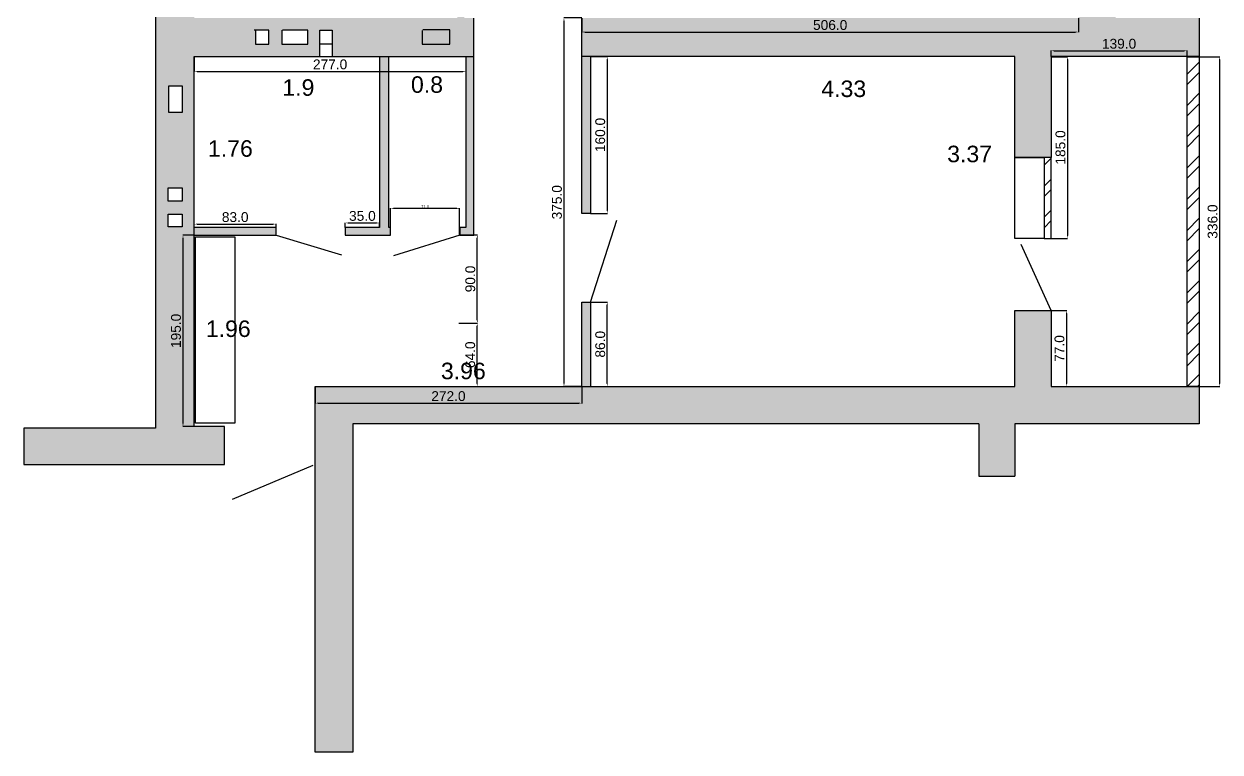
# Model space of a CAD drawing. Header units: millimetres. Extents: x 111 to 3967, y -45 to 1470.
# Drawn here: x 1745 to 2964, y -45 to 697 of the extents above; entities that cross this region are included whole.
import ezdxf

# ---------------------------------------------------------------- set-up
doc = ezdxf.new("R2010")
doc.units = ezdxf.units.MM
doc.header["$MEASUREMENT"] = 0
doc.linetypes.add('HIDDEN', pattern=[9.525, 6.35, -3.175])
doc.layers.get('0').update_dxf_attribs({"lineweight": 30})
doc.layers.get('Defpoints').update_dxf_attribs({"linetype": 'HIDDEN', "lineweight": 30})
doc.layers.add('РАЗМЕРЫ', color=3, linetype='Continuous', lineweight=25)
doc.styles.get("Standard").update_dxf_attribs({"font": 'arial.ttf'})
doc.dimstyles.get("Standard").update_dxf_attribs({"dimtxt": 0.18, "dimasz": 0.18, "dimexe": 0.18, "dimexo": 0.0625, "dimgap": 0.09, "dimtad": 0, "dimtih": 1, "dimtoh": 1, "dimdec": 4, "dimzin": 0, "dimdsep": 46, "dimtxsty": 'Standard', "dimcen": 0.09, "dimadec": 0, "dimazin": 0, "dimtfac": 1, "dimtdec": 4, "dimtofl": 0, "dimtmove": 0, "dimatfit": 3, "dimfxl": 1, "dimtolj": 1, "dimtzin": 0, "dimarcsym": 0})

# ---------------------------------------------------------------- blocks, each defined once
blk = doc.blocks.new('*D41')
at = {"color": 0, "lineweight": -2}
for p, q in [((1918.6, 481.5), (1906.9, 481.5)), ((1907.1, 478.5), (1907.1, 289.7)), ((1918.6, 286.7), (1906.9, 286.7))]:
    blk.add_line(p, q, dxfattribs=at)
at = {"color": 0}
for points in [[(1906.6, 478.5), (1907.6, 478.5), (1907.1, 481.5)], [(1906.6, 289.7), (1907.6, 289.7), (1907.1, 286.7)]]:
    blk.add_solid(points, dxfattribs=at)
at = {"layer": 'Defpoints', "color": 0}
for p in [(1918.6, 481.5), (1907.1, 286.7), (1918.6, 286.7)]:
    blk.add_point(p, dxfattribs=at)
at = {"color": 0, "insert": (1900, 384.1), "char_height": 10, "attachment_point": 5, "rotation": 90}
blk.add_mtext('\\A1;195.0', dxfattribs=at)
blk = doc.blocks.new('*D42')
at = {"color": 0, "lineweight": -2}
for p, q in [((2041.8, 327.5), (2041.8, 310.3)), ((2313.5, 327.5), (2313.5, 310.3)), ((2044.8, 310.5), (2310.5, 310.5))]:
    blk.add_line(p, q, dxfattribs=at)
at = {"color": 0}
for points in [[(2044.8, 311), (2044.8, 310), (2041.8, 310.5)], [(2310.5, 311), (2310.5, 310), (2313.5, 310.5)]]:
    blk.add_solid(points, dxfattribs=at)
at = {"layer": 'Defpoints', "color": 0}
for p in [(2041.8, 327.6), (2313.5, 327.6), (2313.5, 310.5)]:
    blk.add_point(p, dxfattribs=at)
at = {"color": 0, "insert": (2177.6, 317.6), "char_height": 10, "attachment_point": 5}
blk.add_mtext('\\A1;272.0', dxfattribs=at)
blk = doc.blocks.new('*D45')
at = {"color": 0, "lineweight": -2}
for p, q in [((2791.7, 663.6), (2791.7, 669.7)), ((2794.7, 669.5), (2927.3, 669.5)), ((2930.3, 663.6), (2930.3, 669.7))]:
    blk.add_line(p, q, dxfattribs=at)
at = {"color": 0}
for points in [[(2794.7, 670), (2794.7, 669), (2791.7, 669.5)], [(2927.3, 670), (2927.3, 669), (2930.3, 669.5)]]:
    blk.add_solid(points, dxfattribs=at)
at = {"layer": 'Defpoints', "color": 0}
for p in [(2791.7, 663.6), (2930.3, 669.5), (2930.3, 663.6)]:
    blk.add_point(p, dxfattribs=at)
at = {"color": 0, "insert": (2861, 676.6), "char_height": 10, "attachment_point": 5}
blk.add_mtext('\\A1;139.0', dxfattribs=at)
blk = doc.blocks.new('*D46')
at = {"color": 0, "lineweight": -2}
for p, q in [((2930.4, 663.5), (2963.6, 663.5)), ((2963.4, 660.5), (2963.4, 330.6)), ((2930.4, 327.6), (2963.6, 327.6))]:
    blk.add_line(p, q, dxfattribs=at)
at = {"color": 0}
for points in [[(2962.9, 660.5), (2963.9, 660.5), (2963.4, 663.5)], [(2962.9, 330.6), (2963.9, 330.6), (2963.4, 327.6)]]:
    blk.add_solid(points, dxfattribs=at)
at = {"layer": 'Defpoints', "color": 0}
for p in [(2930.3, 663.5), (2930.3, 327.6), (2963.4, 327.6)]:
    blk.add_point(p, dxfattribs=at)
at = {"color": 0, "insert": (2956.3, 495.5), "char_height": 10, "attachment_point": 5, "rotation": 90}
blk.add_mtext('\\A1;336.0', dxfattribs=at)
blk = doc.blocks.new('*D47')
at = {"color": 0, "lineweight": -2}
for p, q in [((2791.8, 663.5), (2808.6, 663.5)), ((2808.4, 660.5), (2808.4, 481.4)), ((2791.8, 478.4), (2808.6, 478.4))]:
    blk.add_line(p, q, dxfattribs=at)
at = {"color": 0}
for points in [[(2807.9, 660.5), (2808.9, 660.5), (2808.4, 663.5)], [(2807.9, 481.4), (2808.9, 481.4), (2808.4, 478.4)]]:
    blk.add_solid(points, dxfattribs=at)
at = {"layer": 'Defpoints', "color": 0}
for p in [(2791.7, 663.5), (2791.7, 478.4), (2808.4, 478.4)]:
    blk.add_point(p, dxfattribs=at)
at = {"color": 0, "insert": (2801.3, 571), "char_height": 10, "attachment_point": 5, "rotation": 90}
blk.add_mtext('\\A1;185.0', dxfattribs=at)
blk = doc.blocks.new('*D48')
at = {"color": 0, "lineweight": -2}
for p, q in [((2791.8, 404.9), (2807.6, 404.9)), ((2807.4, 401.9), (2807.4, 330.6)), ((2791.8, 327.6), (2807.6, 327.6))]:
    blk.add_line(p, q, dxfattribs=at)
at = {"color": 0}
for points in [[(2806.9, 401.9), (2807.9, 401.9), (2807.4, 404.9)], [(2806.9, 330.6), (2807.9, 330.6), (2807.4, 327.6)]]:
    blk.add_solid(points, dxfattribs=at)
at = {"layer": 'Defpoints', "color": 0}
for p in [(2791.7, 404.9), (2791.7, 327.6), (2807.4, 327.6)]:
    blk.add_point(p, dxfattribs=at)
at = {"color": 0, "insert": (2800.3, 366.2), "char_height": 10, "attachment_point": 5, "rotation": 90}
blk.add_mtext('\\A1;77.0', dxfattribs=at)
blk = doc.blocks.new('*D49')
at = {"color": 0, "lineweight": -2}
for p, q in [((2322.4, 663.6), (2339.6, 663.6)), ((2339.4, 660.6), (2339.4, 506.8)), ((2322.4, 503.8), (2339.6, 503.8))]:
    blk.add_line(p, q, dxfattribs=at)
at = {"color": 0}
for points in [[(2338.9, 660.6), (2339.9, 660.6), (2339.4, 663.6)], [(2338.9, 506.8), (2339.9, 506.8), (2339.4, 503.8)]]:
    blk.add_solid(points, dxfattribs=at)
at = {"layer": 'Defpoints', "color": 0}
for p in [(2322.4, 663.6), (2322.4, 503.8), (2339.4, 503.8)]:
    blk.add_point(p, dxfattribs=at)
at = {"color": 0, "insert": (2332.3, 583.7), "char_height": 10, "attachment_point": 5, "rotation": 90}
blk.add_mtext('\\A1;160.0', dxfattribs=at)
blk = doc.blocks.new('*D54')
at = {"color": 0, "lineweight": -2}
for p, q in [((2322.4, 413.5), (2339.6, 413.5)), ((2339.4, 330.6), (2339.4, 410.5)), ((2322.4, 327.6), (2339.6, 327.6))]:
    blk.add_line(p, q, dxfattribs=at)
at = {"color": 0}
for points in [[(2339.9, 410.5), (2338.9, 410.5), (2339.4, 413.5)], [(2338.9, 330.6), (2339.9, 330.6), (2339.4, 327.6)]]:
    blk.add_solid(points, dxfattribs=at)
at = {"layer": 'Defpoints', "color": 0}
for p in [(2322.4, 413.5), (2339.4, 413.5), (2322.4, 327.6)]:
    blk.add_point(p, dxfattribs=at)
at = {"color": 0, "ltscale": 100, "insert": (2332.3, 370.5), "char_height": 10, "attachment_point": 5, "rotation": 90}
blk.add_mtext('\\A1;86.0', dxfattribs=at)
blk = doc.blocks.new('*D55')
at = {"color": 0, "lineweight": -2}
for p, q in [((2313.5, 702.8), (2313.5, 688.4)), ((2819.6, 702.8), (2819.6, 688.4)), ((2316.5, 688.6), (2816.6, 688.6))]:
    blk.add_line(p, q, dxfattribs=at)
at = {"color": 0}
for points in [[(2316.5, 689.1), (2316.5, 688.1), (2313.5, 688.6)], [(2816.6, 689.1), (2816.6, 688.1), (2819.6, 688.6)]]:
    blk.add_solid(points, dxfattribs=at)
at = {"layer": 'Defpoints', "color": 0}
for p in [(2313.5, 702.9), (2819.6, 702.9), (2819.6, 688.6)]:
    blk.add_point(p, dxfattribs=at)
at = {"color": 0, "insert": (2566.6, 695.7), "char_height": 10, "attachment_point": 5}
blk.add_mtext('\\A1;506.0', dxfattribs=at)
blk = doc.blocks.new('*D60')
at = {"color": 0, "lineweight": -2}
for p, q in [((2313.4, 702.9), (2295.2, 702.9)), ((2295.3, 699.9), (2295.3, 330.6)), ((2313.4, 327.6), (2295.2, 327.6))]:
    blk.add_line(p, q, dxfattribs=at)
at = {"color": 0}
for points in [[(2294.8, 699.9), (2295.8, 699.9), (2295.3, 702.9)], [(2294.8, 330.6), (2295.8, 330.6), (2295.3, 327.6)]]:
    blk.add_solid(points, dxfattribs=at)
at = {"layer": 'Defpoints', "color": 0}
for p in [(2313.5, 702.9), (2295.3, 327.6), (2313.5, 327.6)]:
    blk.add_point(p, dxfattribs=at)
at = {"color": 0, "insert": (2288.2, 515.2), "char_height": 10, "attachment_point": 5, "rotation": 90}
blk.add_mtext('\\A1;375.0', dxfattribs=at)
blk = doc.blocks.new('*D64')
at = {"color": 0, "lineweight": -2}
for p, q in [((1918.6, 663.5), (1918.6, 648.3)), ((2195.4, 663.5), (2195.4, 648.3)), ((1921.6, 648.5), (2192.4, 648.5))]:
    blk.add_line(p, q, dxfattribs=at)
at = {"color": 0}
for points in [[(1921.6, 649), (1921.6, 648), (1918.6, 648.5)], [(2192.4, 649), (2192.4, 648), (2195.4, 648.5)]]:
    blk.add_solid(points, dxfattribs=at)
at = {"layer": 'Defpoints', "color": 0}
for p in [(1918.6, 663.6), (2195.4, 663.6), (2195.4, 648.5)]:
    blk.add_point(p, dxfattribs=at)
at = {"color": 0, "insert": (2057, 655.6), "char_height": 10, "attachment_point": 5}
blk.add_mtext('\\A1;277.0', dxfattribs=at)
blk = doc.blocks.new('*D65')
at = {"color": 0, "lineweight": -2}
for p, q in [((1918.6, 489.5), (1918.6, 493.1)), ((1921.6, 492.9), (1998.9, 492.9)), ((2001.9, 489.5), (2001.9, 493.1))]:
    blk.add_line(p, q, dxfattribs=at)
at = {"color": 0}
for points in [[(1921.6, 493.4), (1921.6, 492.4), (1918.6, 492.9)], [(1998.9, 493.4), (1998.9, 492.4), (2001.9, 492.9)]]:
    blk.add_solid(points, dxfattribs=at)
at = {"layer": 'Defpoints', "color": 0}
for p in [(1918.6, 489.5), (2001.9, 492.9), (2001.9, 489.5)]:
    blk.add_point(p, dxfattribs=at)
at = {"color": 0, "insert": (1960.3, 500), "char_height": 10, "attachment_point": 5}
blk.add_mtext('\\A1;83.0', dxfattribs=at)
blk = doc.blocks.new('*D66')
at = {"color": 0, "lineweight": -2}
for p, q in [((2072.5, 489.5), (2072.5, 494.3)), ((2075.5, 494.1), (2104.4, 494.1)), ((2107.4, 489.5), (2107.4, 494.3))]:
    blk.add_line(p, q, dxfattribs=at)
at = {"color": 0}
for points in [[(2075.5, 494.6), (2075.5, 493.6), (2072.5, 494.1)], [(2104.4, 494.6), (2104.4, 493.6), (2107.4, 494.1)]]:
    blk.add_solid(points, dxfattribs=at)
at = {"layer": 'Defpoints', "color": 0}
for p in [(2072.5, 489.5), (2107.4, 494.1), (2107.4, 489.5)]:
    blk.add_point(p, dxfattribs=at)
at = {"color": 0, "insert": (2089.9, 501.2), "char_height": 10, "attachment_point": 5}
blk.add_mtext('\\A1;35.0', dxfattribs=at)
blk = doc.blocks.new('*D69')
at = {"color": 0, "lineweight": -2}
for p, q in [((2118.5, 481.6), (2118.5, 509.2)), ((2121.5, 509), (2186, 509)), ((2189, 481.6), (2189, 509.2))]:
    blk.add_line(p, q, dxfattribs=at)
at = {"color": 0}
for points in [[(2121.5, 509.5), (2121.5, 508.5), (2118.5, 509)], [(2186, 509.5), (2186, 508.5), (2189, 509)]]:
    blk.add_solid(points, dxfattribs=at)
at = {"layer": 'Defpoints', "color": 0}
for p in [(2189, 509), (2118.5, 481.5), (2189, 481.5)]:
    blk.add_point(p, dxfattribs=at)
at = {"color": 0, "insert": (2153.8, 510.7), "char_height": 3, "attachment_point": 5}
blk.add_mtext('\\A1;71.0', dxfattribs=at)
blk = doc.blocks.new('*D104')
at = {"layer": 'Defpoints', "color": 0}
for p in [(2190, 481.9), (2207, 481.9), (2188, 392)]:
    blk.add_point(p, dxfattribs=at)
at = {"layer": 'РАЗМЕРЫ', "color": 0, "lineweight": -2}
for p, q in [((2190.1, 481.9), (2207.2, 481.9)), ((2207, 395), (2207, 478.9)), ((2188.1, 392), (2207.2, 392))]:
    blk.add_line(p, q, dxfattribs=at)
at = {"layer": 'РАЗМЕРЫ', "color": 0}
for points in [[(2207.5, 478.9), (2206.5, 478.9), (2207, 481.9)], [(2206.5, 395), (2207.5, 395), (2207, 392)]]:
    blk.add_solid(points, dxfattribs=at)
at = {"layer": 'РАЗМЕРЫ', "color": 0, "ltscale": 100, "insert": (2199.9, 437), "char_height": 10, "attachment_point": 5, "rotation": 90}
blk.add_mtext('\\A1;90.0', dxfattribs=at)
blk = doc.blocks.new('*D105')
at = {"layer": 'Defpoints', "color": 0}
for p in [(2189.8, 392), (2206.9, 392), (2187.9, 327.6)]:
    blk.add_point(p, dxfattribs=at)
at = {"layer": 'РАЗМЕРЫ', "color": 0, "lineweight": -2}
for p, q in [((2189.9, 392), (2207, 392)), ((2206.9, 330.6), (2206.9, 389)), ((2187.9, 327.6), (2207, 327.6))]:
    blk.add_line(p, q, dxfattribs=at)
at = {"layer": 'РАЗМЕРЫ', "color": 0}
for points in [[(2207.4, 389), (2206.4, 389), (2206.9, 392)], [(2206.4, 330.6), (2207.4, 330.6), (2206.9, 327.6)]]:
    blk.add_solid(points, dxfattribs=at)
at = {"layer": 'РАЗМЕРЫ', "color": 0, "ltscale": 100, "insert": (2199.8, 359.8), "char_height": 10, "attachment_point": 5, "rotation": 90}
blk.add_mtext('\\A1;64.0', dxfattribs=at)

msp = doc.modelspace()

# ---------------------------------------------------------------- hatches: boundary and pattern name
h = msp.add_hatch()
h.set_pattern_fill('ACAD_ISO07W100', color=256, scale=2, style=0)
h.set_pattern_definition([(0, (-116.58, -237.506), (0, 10), [1, -6])])
h.paths.add_polyline_path([(2008.11, 1139.77), (1918.65, 1139.77), (1918.65, 1289.74), (1879.22, 1289.74), (1879.22, 1140.78), (1786.58, 1140.78), (1786.58, 1099.74), (1879.22, 1099.74), (1879.22, 285.13), (1745, 285.13), (1745, 248.1), (1949.56, 248.1), (1949.56, 286.74), (1918.65, 286.74), (1918.65, 663.56), (2046.51, 663.56), (2046.51, 690.52), (2059.21, 690.52), (2059.21, 663.56), (2116.89, 663.56), (2116.89, 663.56), (2195.39, 663.56), (2195.39, 663.56), (2203.32, 663.56), (2203.32, 702.87), (1918.65, 702.87), (1918.65, 1099.74), (2008.11, 1099.74)])
h.paths.add_polyline_path([(1906.32, 946.52), (1906.32, 918.94), (1891.97, 918.94), (1891.97, 946.52)], flags=16)
h.paths.add_polyline_path([(1906.32, 906.25), (1906.32, 879.21), (1891.97, 879.21), (1891.97, 906.25)], flags=16)
h.paths.add_polyline_path([(1906.32, 867.63), (1906.32, 840.59), (1892.52, 840.59), (1892.52, 867.63)], flags=16)
h.paths.add_polyline_path([(1906.32, 737.97), (1906.32, 723.62), (1892.52, 723.62), (1892.52, 737.97)], flags=16)
h.paths.add_polyline_path([(1994.63, 690.52), (1994.63, 676.18), (1980.83, 676.18), (1980.83, 690.52)], flags=16)
h.paths.add_polyline_path([(2007.88, 690.52), (2034.37, 690.52), (2034.37, 676.18), (2007.88, 676.18)], flags=16)
h.paths.add_polyline_path([(1906.32, 633.69), (1906.32, 606.66), (1892.52, 606.66), (1892.52, 633.69)], flags=16)
h.paths.add_polyline_path([(1906.32, 529.97), (1906.32, 516.17), (1891.97, 516.17), (1891.97, 529.97)], flags=16)
h.paths.add_polyline_path([(1906.32, 502.93), (1906.32, 490.24), (1891.97, 490.24), (1891.97, 502.93)], flags=16)
h.paths.add_polyline_path([(2532.94, 1140.31), (2341.4, 1140.31), (2341.4, 1289.93), (2300.81, 1289.93), (2300.81, 1277.41), (2300.81, 1141.58), (2172.7, 1141.58), (2172.7, 1099.74), (2532.94, 1099.74)])
h.paths.add_polyline_path([(2942.65, 702.87), (2857.66, 702.87), (2857.66, 820.79), (2851.33, 820.79), (2820.88, 820.79), (2820.88, 820.79), (2819.61, 820.79), (2819.61, 702.87), (2313.5, 702.87), (2313.5, 663.56), (2754.92, 663.56), (2754.92, 560.86), (2784.56, 560.86), (2791.7, 560.86), (2791.7, 663.56), (2942.65, 663.56)])
h.paths.add_polyline_path([(2942.65, 327.56), (2930.32, 327.56), (2791.7, 327.56), (2791.7, 404.92), (2754.92, 404.9), (2754.92, 327.56), (2041.76, 327.56), (2041.76, -45), (2080.1, -45), (2080.1, 289.52), (2718.08, 289.52), (2718.08, 236.25), (2754.92, 236.27), (2754.92, 289.52), (2942.65, 289.52)])
h = msp.add_hatch()
h.set_pattern_fill('ANSI32', color=256, scale=60, style=0)
h.set_pattern_definition([(45, (-116.58, -237.506), (-15.9099, 15.9099), []), (45, (-105.973, -237.506), (-15.9099, 15.9099), [])])
h.paths.add_polyline_path([(2099.26, 1139.77), (2008.11, 1139.77), (2008.11, 1130.75), (2099.27, 1130.75)])
h.paths.add_polyline_path([(2300.81, 1289.74), (1918.65, 1289.74), (1918.65, 1277.41), (2300.81, 1277.41)])
h.paths.add_polyline_path([(2687.69, 1140.31), (2532.94, 1140.31), (2532.94, 1131.35), (2687.69, 1131.35)])
h.paths.add_polyline_path([(2857.66, 977.98), (2851.33, 977.99), (2851.33, 820.79), (2857.66, 820.79)])
h.paths.add_polyline_path([(2791.7, 560.86), (2784.56, 560.86), (2784.56, 478.4), (2791.7, 478.4)])
h.paths.add_polyline_path([(2942.65, 663.56), (2930.32, 663.56), (2930.32, 327.56), (2942.65, 327.56)])
h = msp.add_hatch()
h.set_pattern_fill('ACAD_ISO07W100', color=256, scale=0.5, style=0)
h.set_pattern_definition([(0, (-116.5796, -237.5058), (0, 2.5), [0.25, -1.5])])
h.paths.add_polyline_path([(2281.78, 1099.74), (2271.64, 1099.74), (2271.64, 792.89), (2321.11, 792.89), (2321.11, 800.5), (2281.78, 800.5)])
h.paths.add_polyline_path([(2193.81, 800.5), (2186.67, 800.5), (2186.67, 702.87), (2193.81, 702.87)])
h.paths.add_polyline_path([(2203.32, 663.56), (2195.39, 663.56), (2195.39, 489.46), (2189.05, 489.46), (2189.05, 481.54), (2203.33, 481.54)])
h.paths.add_polyline_path([(2116.89, 663.56), (2107.37, 663.56), (2107.37, 489.46), (2072.48, 489.46), (2072.48, 481.54), (2118.47, 481.54), (2118.47, 489.46), (2116.89, 489.46)])
h.paths.add_polyline_path([(2001.91, 489.46), (1918.65, 489.46), (1918.65, 481.54), (2001.91, 481.54)])
h.paths.add_polyline_path([(2322.37, 663.56), (2313.5, 663.56), (2313.5, 503.8), (2322.37, 503.8)])
h.paths.add_polyline_path([(2322.37, 413.47), (2313.5, 413.47), (2313.5, 327.56), (2322.37, 327.56)])

# ---------------------------------------------------------------- linework, layer by layer
at = {"color": 7}
for p, q in [((1879.22, 1099.74), (1879.22, 285.13)), ((2203.33, 481.54), (2203.32, 702.87)), ((2313.5, 503.8), (2313.5, 702.87)), ((2942.65, 702.87), (2942.65, 663.56)), ((1994.63, 690.52), (1979.73, 690.52)), ((1980.83, 690.52), (1980.83, 676.18)), ((1994.63, 676.18), (1994.63, 690.52)), ((2007.88, 690.52), (2007.88, 676.18)), ((2034.37, 690.52), (2008.43, 690.52)), ((2034.37, 676.18), (2034.37, 690.52)), ((2046.51, 663.57), (2046.51, 690.52)), ((2046.51, 690.52), (2059.21, 690.52)), ((2059.21, 690.52), (2059.21, 663.56)), ((2150.9, 690.21), (2150.9, 676.2)), ((2178.94, 690.91), (2151.61, 690.91)), ((2178.94, 676.2), (2178.94, 690.91)), ((1980.83, 676.18), (1994.63, 676.18)), ((2007.88, 676.18), (2034.37, 676.18)), ((2059.21, 676.18), (2046.51, 676.18)), ((2150.9, 676.2), (2178.94, 676.2)), ((1918.65, 286.74), (1918.65, 663.56)), ((1918.65, 663.56), (2203.32, 663.56)), ((2107.37, 663.56), (2107.37, 489.46)), ((2116.89, 489.46), (2116.89, 663.56)), ((2116.89, 663.56), (2195.39, 663.56)), ((2195.39, 663.56), (2195.39, 489.46)), ((2754.92, 663.56), (2313.5, 663.56)), ((2322.37, 663.56), (2322.37, 503.8)), ((2754.92, 560.86), (2754.92, 663.56)), ((2942.65, 663.56), (2791.7, 663.56)), ((2791.7, 663.56), (2791.7, 560.86)), ((2791.7, 560.86), (2754.92, 560.86)), ((2322.37, 503.8), (2313.5, 503.8)), ((2001.91, 489.46), (1918.65, 489.46)), ((2001.91, 481.54), (2001.91, 489.46)), ((2107.37, 489.46), (2072.48, 489.46)), ((2072.48, 489.46), (2072.48, 481.54)), ((2118.47, 489.46), (2116.89, 489.46)), ((2118.47, 481.54), (2118.47, 489.46)), ((2195.39, 489.46), (2189.05, 489.46)), ((2189.05, 489.46), (2189.05, 481.54)), ((2322.37, 413.47), (2349.27, 496.82)), ((1918.65, 286.74), (1918.65, 481.54)), ((1918.65, 481.54), (2001.91, 481.54)), ((2001.91, 481.54), (2068.6, 461.63)), ((2072.48, 481.54), (2118.47, 481.54)), ((2189.05, 481.54), (2121.46, 460.52)), ((2189.06, 481.54), (2203.33, 481.54)), ((2791.7, 404.92), (2761.37, 472.05)), ((2313.5, 327.56), (2313.5, 413.47)), ((2313.5, 413.47), (2322.37, 413.47)), ((2322.37, 413.47), (2322.37, 327.56)), ((2754.92, 404.9), (2791.7, 404.92)), ((2754.92, 327.56), (2754.92, 404.9)), ((2791.7, 404.92), (2791.7, 327.56)), ((2041.76, 327.56), (2754.92, 327.56)), ((2041.76, -45), (2041.76, 327.56)), ((2791.7, 327.56), (2942.65, 327.56)), ((2942.65, 327.56), (2942.65, 289.52)), ((1879.22, 285.13), (1745, 285.13)), ((1745, 285.13), (1745, 248.1)), ((1949.56, 286.74), (1918.96, 286.74)), ((1949.56, 248.1), (1949.56, 286.74)), ((2718.08, 289.52), (2080.1, 289.52)), ((2080.1, 289.52), (2080.1, -45)), ((2718.08, 289.52), (2718.08, 236.25)), ((2942.65, 289.52), (2754.92, 289.52)), ((2754.92, 289.52), (2754.92, 236.27)), ((2754.92, 289.52), (2754.92, 289.52)), ((1745, 248.1), (1949.56, 248.1)), ((2039.31, 246.92), (1957.36, 212.33)), ((2718.08, 236.25), (2754.92, 236.27)), ((2080.1, -45), (2041.76, -45))]:
    msp.add_line(p, q, dxfattribs=at)
for points in [[(2930.32, 327.56), (2930.32, 663.56), (2942.65, 663.56), (2942.65, 327.56)], [(1892.52, 633.69), (1906.32, 633.69), (1906.32, 606.66), (1892.52, 606.66)], [(2754.92, 560.86), (2784.56, 560.86), (2784.56, 478.4), (2754.92, 478.4)], [(2791.7, 560.86), (2784.56, 560.86), (2784.56, 478.4), (2791.7, 478.4)], [(1891.97, 529.97), (1906.32, 529.97), (1906.32, 516.17), (1891.97, 516.17)], [(1891.97, 502.93), (1906.32, 502.93), (1906.32, 490.24), (1891.97, 490.24)]]:
    msp.add_lwpolyline(points, close=True, dxfattribs=at)
at = {"ltscale": 100}
msp.add_lwpolyline([(1920, 290), (1920, 480), (1960, 480), (1960, 290)], close=True, dxfattribs=at)

# ---------------------------------------------------------------- texts
at = {"color": 6, "char_height": 16.817, "attachment_point": 1}
for s, insert in [('1.9', (2008.36, 640.49)), ('0.8', (2139.42, 643.49)), ('4.33', (2557.57, 639.2)), ('1.76', (1932.52, 578.36)), ('3.37', (2685.82, 572.79)), ('1.96', (1930.38, 394.73)), ('3.96', (2169.92, 351.72))]:
    msp.add_mtext(s, dxfattribs=dict(at, insert=insert))

# ---------------------------------------------------------------- dimensions: what is measured, and where the dimension line sits
at = {"color": 1}
for base, p1, p2, override, picture, middle in [((2295.33, 327.56), (2313.5, 702.87), (2313.5, 327.56), {"dimtxt": 10, "dimasz": 3, "dimgap": 2, "dimtad": 1, "dimtih": 0, "dimtoh": 0, "dimdec": 1, "dimrnd": 1, "dimcen": 1, "dimdle": 0.1, "dimaunit": 1, "dimadec": 4, "dimtdec": 1, "dimtmove": 2}, '*D60', (2288.22, 515.21)), ((2339.42, 503.8), (2322.37, 663.56), (2322.37, 503.8), {"dimtxt": 10, "dimasz": 3, "dimgap": 2, "dimtad": 1, "dimtih": 0, "dimtoh": 0, "dimdec": 1, "dimrnd": 1, "dimcen": 1, "dimdle": 0.1, "dimaunit": 1, "dimadec": 4, "dimtdec": 1, "dimtmove": 2}, '*D49', (2332.31, 583.68)), ((2808.42, 478.4), (2791.7, 663.5), (2791.7, 478.4), {"dimtxt": 10, "dimasz": 3, "dimgap": 2, "dimtad": 1, "dimtih": 0, "dimtoh": 0, "dimdec": 1, "dimrnd": 1, "dimcen": 1, "dimdle": 0.1, "dimaunit": 1, "dimadec": 4, "dimtdec": 1, "dimtmove": 2}, '*D47', (2801.31, 570.95)), ((2963.42, 327.56), (2930.32, 663.5), (2930.32, 327.56), {"dimtxt": 10, "dimasz": 3, "dimgap": 2, "dimtad": 1, "dimtih": 0, "dimtoh": 0, "dimdec": 1, "dimrnd": 1, "dimcen": 1, "dimdle": 0.1, "dimaunit": 1, "dimadec": 4, "dimtdec": 1, "dimtmove": 2}, '*D46', (2956.31, 495.53)), ((1907.09, 286.74), (1918.65, 481.54), (1918.65, 286.74), {"dimtxt": 10, "dimasz": 3, "dimgap": 2, "dimtad": 1, "dimtih": 0, "dimtoh": 0, "dimdec": 1, "dimrnd": 1, "dimcen": 1, "dimdle": 0.1, "dimaunit": 1, "dimadec": 4, "dimtdec": 1, "dimtmove": 2}, '*D41', (1899.98, 384.14)), ((2339.42, 413.47), (2322.37, 327.56), (2322.37, 413.47), {"dimtxt": 10, "dimasz": 3, "dimgap": 2, "dimtad": 1, "dimtih": 0, "dimtoh": 0, "dimdec": 1, "dimlfac": 1, "dimrnd": 1, "dimtxsty": 'Standard', "dimsah": 1, "dimcen": 1, "dimdle": 0.1, "dimaunit": 1, "dimadec": 4, "dimtdec": 1, "dimtmove": 2, "dimtolj": 1}, '*D54', (2332.32, 370.51)), ((2807.38, 327.56), (2791.7, 404.92), (2791.7, 327.56), {"dimtxt": 10, "dimasz": 3, "dimgap": 2, "dimtad": 1, "dimtih": 0, "dimtoh": 0, "dimdec": 1, "dimrnd": 1, "dimcen": 1, "dimdle": 0.1, "dimaunit": 1, "dimadec": 4, "dimtdec": 1, "dimtmove": 2}, '*D48', (2800.27, 366.24))]:
    dim = msp.add_linear_dim(base=base, p1=p1, p2=p2, angle=90, dimstyle='Standard', override=override, dxfattribs=at)
    dim.commit()
    dim.dimension.update_dxf_attribs({"geometry": picture, "text_midpoint": middle})
for base, p1, p2, picture, middle in [((2819.61, 688.57), (2313.5, 702.87), (2819.61, 702.87), '*D55', (2566.55, 695.68)), ((2930.32, 669.49), (2791.7, 663.56), (2930.32, 663.56), '*D45', (2861.01, 676.6)), ((2195.39, 648.49), (1918.65, 663.56), (2195.39, 663.56), '*D64', (2057.02, 655.6)), ((2001.91, 492.9), (1918.65, 489.46), (2001.91, 489.46), '*D65', (1960.28, 500.01)), ((2107.37, 494.1), (2072.48, 489.46), (2107.37, 489.46), '*D66', (2089.93, 501.21)), ((2313.5, 310.49), (2041.76, 327.56), (2313.5, 327.56), '*D42', (2177.63, 317.6))]:
    dim = msp.add_linear_dim(base=base, p1=p1, p2=p2, dimstyle='Standard', override={"dimtxt": 10, "dimasz": 3, "dimgap": 2, "dimtad": 1, "dimtih": 0, "dimtoh": 0, "dimdec": 1, "dimrnd": 1, "dimcen": 1, "dimdle": 0.1, "dimaunit": 1, "dimadec": 4, "dimtdec": 1, "dimtmove": 2}, dxfattribs=at)
    dim.commit()
    dim.dimension.update_dxf_attribs({"geometry": picture, "text_midpoint": middle})
dim = msp.add_linear_dim(base=(2189.05, 509.05), p1=(2118.47, 481.54), p2=(2189.05, 481.54), dimstyle='Standard', override={"dimtxt": 3, "dimasz": 3, "dimtad": 1, "dimtih": 0, "dimtoh": 0, "dimdec": 1, "dimrnd": 1, "dimcen": 1, "dimdle": 0.1, "dimaunit": 1, "dimadec": 4, "dimtdec": 1, "dimtmove": 2})
dim.commit()
dim.dimension.update_dxf_attribs({"geometry": '*D69', "text_midpoint": (2153.76, 510.67)})
at = {"layer": 'РАЗМЕРЫ', "color": 1}
for base, p1, p2, picture, middle in [((2207.05, 481.91), (2188, 392), (2190, 481.91), '*D104', (2199.94, 436.96)), ((2206.87, 392), (2187.88, 327.56), (2189.82, 392), '*D105', (2199.76, 359.78))]:
    dim = msp.add_linear_dim(base=base, p1=p1, p2=p2, angle=90, dimstyle='Standard', override={"dimscale": 1, "dimtxt": 10, "dimasz": 3, "dimgap": 2, "dimtad": 1, "dimtih": 0, "dimtoh": 0, "dimdec": 1, "dimlfac": 1, "dimrnd": 1, "dimtxsty": 'Standard', "dimsah": 1, "dimcen": 1, "dimdle": 0.1, "dimaunit": 1, "dimadec": 4, "dimtdec": 1, "dimtmove": 2, "dimtolj": 1}, dxfattribs=at)
    dim.commit()
    dim.dimension.update_dxf_attribs({"geometry": picture, "text_midpoint": middle})

doc.saveas('drawing.dxf')
